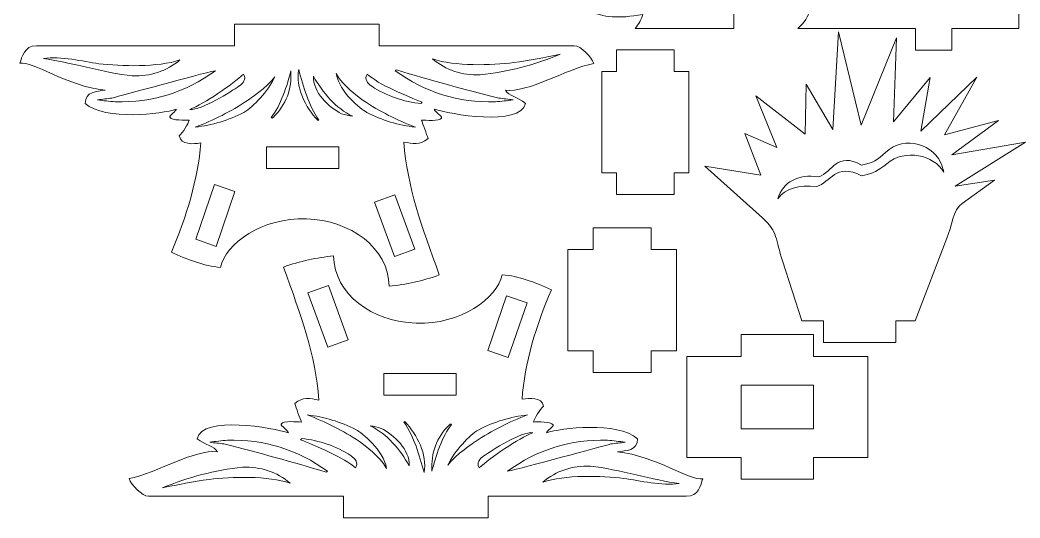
# Model space of a CAD drawing. Header units: millimetres. Extents: x -289 to 288, y -155 to 155.
# Drawn here: x -281.5 to -143.2, y -149.4 to -80.6 of the extents above; entities that cross this region are included whole.
import ezdxf

# ---------------------------------------------------------------- set-up
doc = ezdxf.new("R2010")
doc.units = ezdxf.units.MM
doc.header["$MEASUREMENT"] = 0
doc.layers.add('_0 28129', color=7, linetype='Continuous')

msp = doc.modelspace()

# ---------------------------------------------------------------- linework, layer by layer
at = {"layer": '_0 28129', "lineweight": 9}
for points, knots in [([(-143.3835, -1.8227), (-143.3835, -1.8227), (-143.3835, -76.1703), (-143.3835, -76.1703), (-143.3835, -76.1703), (-143.3835, -81.7732), (-143.3835, -81.7732), (-143.3835, -81.7732), (-152.6628, -81.7732), (-152.6628, -81.7732), (-152.6628, -81.7732), (-152.6628, -84.7732), (-152.6628, -84.7732), (-152.6628, -84.7732), (-157.6628, -84.7732), (-157.6628, -84.7732), (-157.6628, -84.7732), (-157.6628, -81.7732), (-157.6628, -81.7732), (-157.6628, -81.7732), (-173.952, -81.7732), (-173.952, -81.7732), (-173.0808, -80.9845), (-172.4658, -80.0878), (-172.1458, -79.0671), (-175.6574, -79.6379), (-177.3688, -79.5284), (-179.9445, -78.4538), (-175.6584, -77.9394), (-174.8784, -75.8569), (-173.7821, -74.778), (-175.2905, -74.0477), (-178.8919, -73.5196), (-181.7661, -73.4118), (-179.4959, -71.5211), (-175.0943, -71.1541), (-173.7261, -70.3445), (-175.193, -68.8501), (-178.4963, -69.1928), (-179.8441, -67.9749), (-178.6851, -67.582), (-176.3079, -64.0047), (-173.4373, -64.2741), (-175.7966, -62.7753), (-176.7075, -62.7402), (-181.1094, -63.0793), (-180.2787, -61.2422), (-175.9009, -59.2754), (-174.3092, -57.2249), (-175.0447, -57.5006), (-179.3652, -57.4164), (-182.3742, -55.9066), (-180.7927, -55.0285), (-177.6832, -54.2217), (-176.7004, -52.746), (-177.8685, -52.0231), (-178.5449, -52.1174), (-181.2555, -52.9042), (-178.9035, -49.7744), (-176.8363, -48.8892), (-175.046, -48.1222), (-177.6714, -48.4937), (-181.1579, -46.2915), (-181.4964, -45.3568), (-178.4842, -45.8691), (-176.586, -45.1448), (-175.6692, -44.0019), (-178.9929, -44.3954), (-179.0094, -43.3639), (-182.3541, -42.0372), (-181.4721, -41.2668), (-175.7771, -39.1204), (-175.1095, -38.1378), (-175.7345, -37.7839), (-179.5956, -37.5239), (-181.9692, -36.3046), (-179.59, -36.4385), (-177.2878, -35.9291), (-175.0421, -35.1556), (-177.353, -34.7186), (-179.3398, -30.6896), (-179.789, -30.2481), (-176.6427, -31.8614), (-176.1568, -30.9404), (-173.9028, -30.411), (-175.6402, -29.6322), (-179.0074, -28.9855), (-180.2429, -28.0502), (-177.9069, -26.7042), (-175.1891, -27.2434), (-173.7785, -26.1725), (-178.3971, -25.1498), (-180.06, -24.7693), (-181.2203, -24.145), (-179.0043, -22.9905), (-175.185, -23.3311), (-174.1429, -21.0018), (-174.9675, -21.5677), (-179.9222, -20.133), (-180.7501, -19.5631), (-178.4812, -18.1997), (-176.3154, -17.5472), (-174.6886, -16.2185), (-177.0985, -15.6798), (-178.1822, -13.8099), (-181.2803, -13.4009), (-178.4253, -11.8319), (-177.3952, -13.2802), (-175.9613, -11.4215), (-177.9278, -10.7565), (-179.6997, -8.974), (-181.8057, -7.22), (-178.9315, -7.1122), (-175.8991, -7.8768), (-174.3907, -7.1465), (-175.4398, -6.5678), (-179.5178, -5.1003), (-179.5698, -1.9905), (-177.335, -3.9142), (-175.0656, -3.734), (-172.8998, -4.6231), (-174.1018, -2.4089), (-173.683, 0.0123), (-176.5059, 2.0196), (-173.5941, 1.0352), (-171.1716, 0.7163), (-169.1825, -1.8227), (-170.0289, 1.4658), (-170.1771, 2.284), (-171.4015, 4.2721), (-167.9128, 2.8525), (-165.3009, 0.0394), (-163.7328, -1.8227), (-163.7328, -1.8227), (-166.0052, 4.2769), (-166.0052, 4.2769), (-163.7233, 2.6249), (-162.4585, 1.3158), (-161.5415, 0.1224), (-161.5415, 0.1224), (-163.215, 4.4093), (-163.215, 4.4093), (-160.2775, 3.2285), (-158.2074, -0.3951), (-156.3582, -1.8227), (-157.2571, -0.4652), (-158.6505, 1.8842), (-159.5281, 4.5374), (-156.6351, 3.2831), (-154.5167, 1.2917), (-149.5387, -1.8227), (-149.8136, -1.5004), (-153.1069, 2.8244), (-152.7132, 3.1147), (-151.6574, 2.4408), (-149.2198, 1.5407), (-148.0137, 1.1023), (-146.6163, 0.858), (-145.1399, -0.9143), (-143.3835, -1.8227)], [0, 0, 0, 0, 0.01886792, 0.01886792, 0.01886792, 0.03773585, 0.03773585, 0.03773585, 0.05660377, 0.05660377, 0.05660377, 0.0754717, 0.0754717, 0.0754717, 0.09433962, 0.09433962, 0.09433962, 0.11320755, 0.11320755, 0.11320755, 0.13207547, 0.13207547, 0.13207547, 0.1509434, 0.1509434, 0.1509434, 0.16981132, 0.16981132, 0.16981132, 0.18867925, 0.18867925, 0.18867925, 0.20754717, 0.20754717, 0.20754717, 0.22641509, 0.22641509, 0.22641509, 0.24528302, 0.24528302, 0.24528302, 0.26415094, 0.26415094, 0.26415094, 0.28301887, 0.28301887, 0.28301887, 0.30188679, 0.30188679, 0.30188679, 0.32075472, 0.32075472, 0.32075472, 0.33962264, 0.33962264, 0.33962264, 0.35849057, 0.35849057, 0.35849057, 0.37735849, 0.37735849, 0.37735849, 0.39622642, 0.39622642, 0.39622642, 0.41509434, 0.41509434, 0.41509434, 0.43396226, 0.43396226, 0.43396226, 0.45283019, 0.45283019, 0.45283019, 0.47169811, 0.47169811, 0.47169811, 0.49056604, 0.49056604, 0.49056604, 0.50943396, 0.50943396, 0.50943396, 0.52830189, 0.52830189, 0.52830189, 0.54716981, 0.54716981, 0.54716981, 0.56603774, 0.56603774, 0.56603774, 0.58490566, 0.58490566, 0.58490566, 0.60377358, 0.60377358, 0.60377358, 0.62264151, 0.62264151, 0.62264151, 0.64150943, 0.64150943, 0.64150943, 0.66037736, 0.66037736, 0.66037736, 0.67924528, 0.67924528, 0.67924528, 0.69811321, 0.69811321, 0.69811321, 0.71698113, 0.71698113, 0.71698113, 0.73584906, 0.73584906, 0.73584906, 0.75471698, 0.75471698, 0.75471698, 0.77358491, 0.77358491, 0.77358491, 0.79245283, 0.79245283, 0.79245283, 0.81132075, 0.81132075, 0.81132075, 0.83018868, 0.83018868, 0.83018868, 0.8490566, 0.8490566, 0.8490566, 0.86792453, 0.86792453, 0.86792453, 0.88679245, 0.88679245, 0.88679245, 0.90566038, 0.90566038, 0.90566038, 0.9245283, 0.9245283, 0.9245283, 0.94339623, 0.94339623, 0.94339623, 0.96226415, 0.96226415, 0.96226415, 0.98113208, 0.98113208, 0.98113208, 1, 1, 1, 1]), ([(-196.4386, -81.7732), (-195.9472, -81.1802), (-195.5841, -80.5333), (-195.3625, -79.8268), (-198.8741, -80.3969), (-200.5855, -80.2872), (-203.1611, -79.2121), (-198.8749, -78.6985), (-198.0946, -76.6162), (-196.9981, -75.5375), (-198.5064, -74.8069), (-202.1077, -74.2782), (-204.9818, -74.1698), (-202.7113, -72.2796), (-198.3096, -71.9133), (-196.9413, -71.104), (-198.4079, -69.6094), (-201.7113, -69.9515), (-203.0588, -68.7333), (-201.8998, -68.3406), (-199.522, -64.7638), (-196.6515, -65.0337), (-199.0104, -63.5344), (-199.9213, -63.4991), (-204.3233, -63.8375), (-203.4923, -62.0006), (-199.1142, -60.0344), (-197.5221, -57.9843), (-198.2577, -58.2598), (-202.5782, -58.1749), (-205.5869, -56.6645), (-204.0052, -55.7867), (-200.8955, -54.9805), (-199.9125, -53.505), (-201.0805, -52.7819), (-201.7569, -52.876), (-204.4678, -53.6623), (-202.1151, -50.533), (-200.0478, -49.6482), (-198.2573, -48.8814), (-200.8828, -49.2525), (-204.3689, -47.0496), (-204.7073, -46.1149), (-201.6951, -46.6277), (-199.7968, -45.9038), (-198.8798, -44.7611), (-202.2036, -45.154), (-202.22, -44.1225), (-205.5644, -42.7951), (-204.6823, -42.0249), (-198.9869, -39.8796), (-198.3192, -38.897), (-198.9441, -38.543), (-202.8051, -38.2824), (-205.1785, -37.0626), (-202.7993, -37.197), (-200.497, -36.688), (-198.2511, -35.9148), (-200.562, -35.4774), (-202.5481, -31.448), (-202.9972, -31.0065), (-199.8512, -32.6204), (-199.3651, -31.6994), (-197.1111, -31.1705), (-198.8483, -30.3914), (-202.2154, -29.7441), (-203.4508, -28.8086), (-201.1145, -27.4629), (-198.3967, -28.0026), (-196.986, -26.932), (-201.6045, -25.9085), (-203.2673, -25.5276), (-204.4275, -24.9032), (-202.2113, -23.749), (-198.3919, -24.0903), (-197.3495, -21.7612), (-198.1742, -22.327), (-203.1286, -20.8914), (-203.9565, -20.3214), (-201.6873, -18.9583), (-199.5215, -18.3062), (-197.8944, -16.9778), (-200.3042, -16.4387), (-201.3876, -14.5686), (-204.4856, -14.1591), (-201.6303, -12.5905), (-200.6005, -14.039), (-199.1663, -12.1807), (-201.1327, -11.5152), (-202.9042, -9.7324), (-205.01, -7.9781), (-202.1357, -7.8708), (-199.1034, -8.6359), (-197.5949, -7.9059), (-198.6439, -7.327), (-202.7216, -5.8587), (-202.7731, -2.7489), (-200.5387, -4.6731), (-198.2692, -4.4932), (-196.1036, -5.3827), (-197.3052, -3.1683), (-196.886, -0.7472), (-199.7085, 1.2606), (-196.7969, 0.2757), (-194.3745, -0.0437), (-192.3859, -2.583), (-193.2316, 0.7057), (-193.3797, 1.5239), (-194.6037, 3.5122), (-191.1153, 2.0921), (-188.5039, -0.7215), (-186.9361, -2.5839), (-186.9361, -2.5839), (-189.2074, 3.5161), (-189.2074, 3.5161), (-186.9258, 1.8637), (-185.6613, 0.5544), (-184.7444, -0.6393), (-184.7444, -0.6393), (-185.1411, 2.4326), (-185.1411, 2.4326), (-184.0296, 2.2562), (-183.2829, 1.6762), (-182.7854, -0.3884), (-182.7854, -0.3884), (-182.7854, -81.7732), (-182.7854, -81.7732), (-182.7854, -81.7732), (-196.4386, -81.7732), (-196.4386, -81.7732)], [0, 0, 0, 0, 0.02325581, 0.02325581, 0.02325581, 0.04651163, 0.04651163, 0.04651163, 0.06976744, 0.06976744, 0.06976744, 0.09302326, 0.09302326, 0.09302326, 0.11627907, 0.11627907, 0.11627907, 0.13953488, 0.13953488, 0.13953488, 0.1627907, 0.1627907, 0.1627907, 0.18604651, 0.18604651, 0.18604651, 0.20930233, 0.20930233, 0.20930233, 0.23255814, 0.23255814, 0.23255814, 0.25581395, 0.25581395, 0.25581395, 0.27906977, 0.27906977, 0.27906977, 0.30232558, 0.30232558, 0.30232558, 0.3255814, 0.3255814, 0.3255814, 0.34883721, 0.34883721, 0.34883721, 0.37209302, 0.37209302, 0.37209302, 0.39534884, 0.39534884, 0.39534884, 0.41860465, 0.41860465, 0.41860465, 0.44186047, 0.44186047, 0.44186047, 0.46511628, 0.46511628, 0.46511628, 0.48837209, 0.48837209, 0.48837209, 0.51162791, 0.51162791, 0.51162791, 0.53488372, 0.53488372, 0.53488372, 0.55813953, 0.55813953, 0.55813953, 0.58139535, 0.58139535, 0.58139535, 0.60465116, 0.60465116, 0.60465116, 0.62790698, 0.62790698, 0.62790698, 0.65116279, 0.65116279, 0.65116279, 0.6744186, 0.6744186, 0.6744186, 0.69767442, 0.69767442, 0.69767442, 0.72093023, 0.72093023, 0.72093023, 0.74418605, 0.74418605, 0.74418605, 0.76744186, 0.76744186, 0.76744186, 0.79069767, 0.79069767, 0.79069767, 0.81395349, 0.81395349, 0.81395349, 0.8372093, 0.8372093, 0.8372093, 0.86046512, 0.86046512, 0.86046512, 0.88372093, 0.88372093, 0.88372093, 0.90697674, 0.90697674, 0.90697674, 0.93023256, 0.93023256, 0.93023256, 0.95348837, 0.95348837, 0.95348837, 0.97674419, 0.97674419, 0.97674419, 1, 1, 1, 1]), ([(-251.8248, -81.1411), (-251.8248, -81.1411), (-231.8248, -81.1411), (-231.8248, -81.1411), (-231.8248, -81.1411), (-231.8248, -84.1411), (-231.8248, -84.1411), (-231.8248, -84.1411), (-204.8618, -84.1411), (-204.8618, -84.1411), (-203.9644, -84.1411), (-202.43, -85.7346), (-202.1589, -86.59), (-205.9748, -87.3487), (-211.2141, -90.6641), (-214.3751, -90.2954), (-213.9707, -91.0753), (-212.6276, -91.2239), (-211.5822, -92.108), (-212.2898, -95.3684), (-222.1998, -93.5907), (-224.1884, -92.9109), (-224.2445, -93.1539), (-223.0343, -93.941), (-223.1907, -94.1366), (-223.498, -94.6467), (-225.3749, -94.4113), (-225.9925, -94.4098), (-225.7892, -94.998), (-225.2514, -96.3587), (-225.0734, -96.9699), (-226.2032, -97.9355), (-227.1743, -97.6745), (-228.417, -97.4508), (-227.9236, -103.7026), (-225.9704, -109.0955), (-223.5082, -115.8317), (-225.8175, -116.6544), (-228.1215, -117.1481), (-230.4439, -117.3867), (-230.559, -112.0654), (-235.7853, -108.2754), (-241.8848, -108.0678), (-247.9843, -107.8602), (-253.0603, -111.4756), (-253.7488, -114.78), (-256.0395, -114.5854), (-258.4162, -113.6956), (-260.565, -112.6671), (-258.4765, -107.8837), (-256.8466, -102.4652), (-256.5036, -97.5855), (-257.5796, -97.7341), (-259.1847, -97.8887), (-259.4884, -96.6035), (-258.9371, -96.1348), (-258.2653, -94.9862), (-258.0807, -94.4098), (-258.6983, -94.4113), (-260.4773, -94.5244), (-260.7846, -94.0143), (-260.941, -93.8187), (-259.8287, -93.1539), (-259.8848, -92.9109), (-261.8734, -93.5907), (-269.6594, -94.5246), (-272.491, -92.108), (-272.444, -90.4334), (-270.9022, -90.4421), (-269.6981, -90.2954), (-275.0541, -89.726), (-279.717, -86.1994), (-281.4906, -86.5712), (-281.2195, -85.7158), (-280.9226, -84.1411), (-279.2114, -84.1411), (-279.2114, -84.1411), (-251.8248, -84.1411), (-251.8248, -84.1411), (-251.8248, -84.1411), (-251.8248, -81.1411), (-251.8248, -81.1411)], [0, 0, 0, 0, 0.03703704, 0.03703704, 0.03703704, 0.07407407, 0.07407407, 0.07407407, 0.11111111, 0.11111111, 0.11111111, 0.14814815, 0.14814815, 0.14814815, 0.18518519, 0.18518519, 0.18518519, 0.22222222, 0.22222222, 0.22222222, 0.25925926, 0.25925926, 0.25925926, 0.2962963, 0.2962963, 0.2962963, 0.33333333, 0.33333333, 0.33333333, 0.37037037, 0.37037037, 0.37037037, 0.40740741, 0.40740741, 0.40740741, 0.44444444, 0.44444444, 0.44444444, 0.48148148, 0.48148148, 0.48148148, 0.51851852, 0.51851852, 0.51851852, 0.55555556, 0.55555556, 0.55555556, 0.59259259, 0.59259259, 0.59259259, 0.62962963, 0.62962963, 0.62962963, 0.66666667, 0.66666667, 0.66666667, 0.7037037, 0.7037037, 0.7037037, 0.74074074, 0.74074074, 0.74074074, 0.77777778, 0.77777778, 0.77777778, 0.81481481, 0.81481481, 0.81481481, 0.85185185, 0.85185185, 0.85185185, 0.88888889, 0.88888889, 0.88888889, 0.92592593, 0.92592593, 0.92592593, 0.96296296, 0.96296296, 0.96296296, 1, 1, 1, 1]), ([(-178.8036, -107.9474), (-178.8036, -107.9474), (-186.781, -100.7735), (-186.781, -100.7735), (-186.781, -100.7735), (-179.0401, -102.0258), (-179.0401, -102.0258), (-179.0401, -102.0258), (-181.2443, -96.2549), (-181.2443, -96.2549), (-181.2443, -96.2549), (-176.8178, -98.23), (-176.8178, -98.23), (-176.8178, -98.23), (-179.7367, -91.0612), (-179.7367, -91.0612), (-179.7367, -91.0612), (-172.9072, -96.3783), (-172.9072, -96.3783), (-172.9072, -96.3783), (-172.7775, -89.4661), (-172.7775, -89.4661), (-172.7775, -89.4661), (-169.0814, -95.7176), (-169.0814, -95.7176), (-169.0814, -95.7176), (-168.3301, -82.2251), (-168.3301, -82.2251), (-168.3301, -82.2251), (-165.1717, -95.0981), (-165.1717, -95.0981), (-165.1717, -95.0981), (-160.3142, -83.0519), (-160.3142, -83.0519), (-160.3142, -83.0519), (-160.715, -94.6528), (-160.715, -94.6528), (-160.715, -94.6528), (-155.6577, -88.5229), (-155.6577, -88.5229), (-155.6577, -88.5229), (-156.9282, -95.9634), (-156.9282, -95.9634), (-156.9282, -95.9634), (-149.1859, -88.4962), (-149.1859, -88.4962), (-149.1859, -88.4962), (-153.6707, -96.4585), (-153.6707, -96.4585), (-153.6707, -96.4585), (-146.1856, -94.4773), (-146.1856, -94.4773), (-146.1856, -94.4773), (-152.6531, -99.239), (-152.6531, -99.239), (-152.6531, -99.239), (-142.4478, -97.46), (-142.4478, -97.46), (-142.4478, -97.46), (-152.1594, -103.5688), (-152.1594, -103.5688), (-152.1594, -103.5688), (-146.7405, -102.7395), (-146.7405, -102.7395), (-146.7405, -102.7395), (-151.2145, -105.931), (-151.2145, -105.931), (-152.4598, -106.8194), (-152.6478, -109.2049), (-153.3423, -110.7233), (-153.3423, -110.7233), (-157.7299, -122.1517), (-157.7299, -122.1517), (-157.7299, -122.1517), (-160.3681, -122.1517), (-160.3681, -122.1517), (-160.3681, -122.1517), (-160.3681, -125.1517), (-160.3681, -125.1517), (-160.3681, -125.1517), (-170.3681, -125.1517), (-170.3681, -125.1517), (-170.3681, -125.1517), (-170.3681, -122.1517), (-170.3681, -122.1517), (-170.3681, -122.1517), (-173.3711, -122.1517), (-173.3711, -122.1517), (-173.3711, -122.1517), (-176.0593, -113.879), (-176.0593, -113.879), (-177.0173, -110.9307), (-176.7046, -109.835), (-178.8036, -107.9474)], [0, 0, 0, 0, 0.03225806, 0.03225806, 0.03225806, 0.06451613, 0.06451613, 0.06451613, 0.09677419, 0.09677419, 0.09677419, 0.12903226, 0.12903226, 0.12903226, 0.16129032, 0.16129032, 0.16129032, 0.19354839, 0.19354839, 0.19354839, 0.22580645, 0.22580645, 0.22580645, 0.25806452, 0.25806452, 0.25806452, 0.29032258, 0.29032258, 0.29032258, 0.32258065, 0.32258065, 0.32258065, 0.35483871, 0.35483871, 0.35483871, 0.38709677, 0.38709677, 0.38709677, 0.41935484, 0.41935484, 0.41935484, 0.4516129, 0.4516129, 0.4516129, 0.48387097, 0.48387097, 0.48387097, 0.51612903, 0.51612903, 0.51612903, 0.5483871, 0.5483871, 0.5483871, 0.58064516, 0.58064516, 0.58064516, 0.61290323, 0.61290323, 0.61290323, 0.64516129, 0.64516129, 0.64516129, 0.67741935, 0.67741935, 0.67741935, 0.70967742, 0.70967742, 0.70967742, 0.74193548, 0.74193548, 0.74193548, 0.77419355, 0.77419355, 0.77419355, 0.80645161, 0.80645161, 0.80645161, 0.83870968, 0.83870968, 0.83870968, 0.87096774, 0.87096774, 0.87096774, 0.90322581, 0.90322581, 0.90322581, 0.93548387, 0.93548387, 0.93548387, 0.96774194, 0.96774194, 0.96774194, 1, 1, 1, 1]), ([(-265.9618, -88.3071), (-269.7794, -87.8943), (-274.8902, -86.3582), (-278.2242, -85.8948), (-275.8725, -85.5524), (-272.7572, -86.3003), (-270.5925, -86.6196), (-267.5213, -87.0033), (-262.4026, -87.119), (-259.3689, -86.1095), (-261.2392, -87.6572), (-263.4369, -88.3903), (-265.9618, -88.3071)], [0, 0, 0, 0, 0.25, 0.25, 0.25, 0.5, 0.5, 0.5, 0.75, 0.75, 0.75, 1, 1, 1, 1]), ([(-217.8531, -88.1668), (-214.0355, -87.754), (-210.3466, -86.7995), (-206.7864, -85.302), (-208.9119, -85.7675), (-211.0577, -86.16), (-213.2224, -86.4793), (-216.2936, -86.863), (-221.4123, -86.9787), (-224.446, -85.9692), (-222.5757, -87.5169), (-220.378, -88.25), (-217.8531, -88.1668)], [0, 0, 0, 0, 0.25, 0.25, 0.25, 0.5, 0.5, 0.5, 0.75, 0.75, 0.75, 1, 1, 1, 1]), ([(-201.0228, -87.7178), (-201.0228, -87.7178), (-199.0227, -87.7178), (-199.0227, -87.7178), (-199.0227, -87.7178), (-199.0227, -84.7178), (-199.0227, -84.7178), (-199.0227, -84.7178), (-191.0227, -84.7178), (-191.0227, -84.7178), (-191.0227, -84.7178), (-191.0227, -87.7178), (-191.0227, -87.7178), (-191.0227, -87.7178), (-189.0227, -87.7178), (-189.0227, -87.7178), (-189.0227, -87.7178), (-189.0227, -101.7178), (-189.0227, -101.7178), (-189.0227, -101.7178), (-191.0227, -101.7178), (-191.0227, -101.7178), (-191.0227, -101.7178), (-191.0227, -104.7178), (-191.0227, -104.7178), (-191.0227, -104.7178), (-199.0227, -104.7178), (-199.0227, -104.7178), (-199.0227, -104.7178), (-199.0227, -101.7178), (-199.0227, -101.7178), (-199.0227, -101.7178), (-201.0228, -101.7178), (-201.0228, -101.7178), (-201.0228, -101.7178), (-201.0228, -87.7178), (-201.0228, -87.7178)], [0, 0, 0, 0, 0.08333333, 0.08333333, 0.08333333, 0.16666667, 0.16666667, 0.16666667, 0.25, 0.25, 0.25, 0.33333333, 0.33333333, 0.33333333, 0.41666667, 0.41666667, 0.41666667, 0.5, 0.5, 0.5, 0.58333333, 0.58333333, 0.58333333, 0.66666667, 0.66666667, 0.66666667, 0.75, 0.75, 0.75, 0.83333333, 0.83333333, 0.83333333, 0.91666667, 0.91666667, 0.91666667, 1, 1, 1, 1]), ([(-268.3188, -91.897), (-269.1319, -91.8342), (-269.9462, -91.7376), (-270.7618, -91.6063), (-270.101, -91.5375), (-269.4426, -91.4597), (-268.7841, -91.3735), (-267.3902, -91.0263), (-256.7612, -88.0701), (-254.4757, -87.5928), (-258.5798, -90.5894), (-263.1945, -92.0238), (-268.3188, -91.897)], [0, 0, 0, 0, 0.25, 0.25, 0.25, 0.5, 0.5, 0.5, 0.75, 0.75, 0.75, 1, 1, 1, 1]), ([(-258.0052, -92.9354), (-256.0529, -92.1682), (-252.0773, -89.4697), (-250.5786, -88.0581), (-250.15, -88.8224), (-250.6351, -89.2741), (-251.2185, -89.7449), (-252.2486, -90.4091), (-256.4183, -93.1412), (-258.0052, -92.9354)], [0, 0, 0, 0, 0.33333333, 0.33333333, 0.33333333, 0.66666667, 0.66666667, 0.66666667, 1, 1, 1, 1]), ([(-257.2675, -95.3869), (-254.7211, -94.4435), (-252.3166, -93.2219), (-250.0552, -91.7225), (-249.9026, -91.6001), (-247.2959, -89.8834), (-246.2581, -88.4546), (-247.2049, -90.4532), (-249.2049, -92.5658), (-250.5206, -93.351), (-252.676, -94.4515), (-254.9247, -95.1298), (-257.2675, -95.3869)], [0, 0, 0, 0, 0.25, 0.25, 0.25, 0.5, 0.5, 0.5, 0.75, 0.75, 0.75, 1, 1, 1, 1]), ([(-246.7623, -94.0475), (-245.4766, -92.5467), (-244.4865, -89.4748), (-244.0522, -87.604), (-243.8696, -90.1223), (-244.6775, -92.2681), (-246.476, -94.0415), (-246.5913, -94.1583), (-246.6866, -94.1602), (-246.7623, -94.0475)], [0, 0, 0, 0, 0.33333333, 0.33333333, 0.33333333, 0.66666667, 0.66666667, 0.66666667, 1, 1, 1, 1]), ([(-240.3286, -94.4479), (-242.0087, -92.6324), (-243.4181, -89.9586), (-242.9528, -87.4154), (-242.2834, -89.9573), (-241.6119, -92.2281), (-240.1665, -94.4498), (-240.2208, -94.473), (-240.275, -94.4725), (-240.3286, -94.4479)], [0, 0, 0, 0, 0.33333333, 0.33333333, 0.33333333, 0.66666667, 0.66666667, 0.66666667, 1, 1, 1, 1]), ([(-237.0147, -93.5355), (-238.816, -92.6354), (-241.0099, -90.5692), (-240.9014, -88.3668), (-239.6701, -90.6071), (-237.8249, -92.7838), (-235.4835, -93.8974), (-236, -93.8022), (-236.5105, -93.6819), (-237.0147, -93.5355)], [0, 0, 0, 0, 0.33333333, 0.33333333, 0.33333333, 0.66666667, 0.66666667, 0.66666667, 1, 1, 1, 1]), ([(-226.8057, -95.3869), (-229.3521, -94.4435), (-231.7566, -93.2219), (-234.018, -91.7225), (-234.901, -91.0141), (-236.7111, -89.8366), (-237.7627, -87.9952), (-237.3395, -90.5867), (-234.3774, -92.8588), (-233.5526, -93.351), (-231.3972, -94.4515), (-229.1485, -95.1298), (-226.8057, -95.3869)], [0, 0, 0, 0, 0.25, 0.25, 0.25, 0.5, 0.5, 0.5, 0.75, 0.75, 0.75, 1, 1, 1, 1]), ([(-225.9914, -92.1296), (-225.9786, -92.0575), (-225.9402, -91.9993), (-225.8751, -91.9552), (-227.8274, -91.188), (-231.9959, -89.4697), (-233.4946, -88.0581), (-233.9232, -88.8224), (-233.4381, -89.2741), (-232.8547, -89.7449), (-230.7655, -91.092), (-228.4772, -91.8866), (-225.9914, -92.1296)], [0, 0, 0, 0, 0.25, 0.25, 0.25, 0.5, 0.5, 0.5, 0.75, 0.75, 0.75, 1, 1, 1, 1]), ([(-215.7544, -91.897), (-214.9413, -91.8342), (-214.127, -91.7376), (-213.3114, -91.6063), (-213.9722, -91.5375), (-214.6306, -91.4597), (-215.2891, -91.3735), (-220.0387, -90.1903), (-224.7501, -88.8909), (-229.423, -87.4765), (-229.4813, -87.5148), (-229.5394, -87.5545), (-229.5975, -87.5928), (-225.4934, -90.5894), (-220.8787, -92.0238), (-215.7544, -91.897)], [0, 0, 0, 0, 0.2, 0.2, 0.2, 0.4, 0.4, 0.4, 0.6, 0.6, 0.6, 0.8, 0.8, 0.8, 1, 1, 1, 1]), ([(-153.739, -101.6139), (-153.8189, -101.3569), (-153.9028, -101.0845), (-153.9908, -100.7943), (-154.9529, -97.7642), (-159.1657, -96.4209), (-161.8034, -98.8794), (-162.9098, -99.9108), (-163.5083, -100.3269), (-165.1285, -100.667), (-168.5186, -98.6806), (-169.1691, -101.6335), (-171.0431, -102.2775), (-173.9347, -101.8312), (-176.0003, -102.9855), (-176.7023, -105.2926), (-175.6758, -103.9148), (-173.7954, -103.2844), (-171.3543, -103.619), (-169.3865, -103.0185), (-168.7034, -100.2649), (-165.1435, -102.1172), (-163.4421, -101.8001), (-162.8137, -101.4121), (-161.6518, -100.4503), (-159.0947, -98.3337), (-155.1281, -99.239), (-153.739, -101.6139)], [0, 0, 0, 0, 0.11111111, 0.11111111, 0.11111111, 0.22222222, 0.22222222, 0.22222222, 0.33333333, 0.33333333, 0.33333333, 0.44444444, 0.44444444, 0.44444444, 0.55555556, 0.55555556, 0.55555556, 0.66666667, 0.66666667, 0.66666667, 0.77777778, 0.77777778, 0.77777778, 0.88888889, 0.88888889, 0.88888889, 1, 1, 1, 1]), ([(-247.3994, -101.1201), (-247.3994, -101.1201), (-237.3994, -101.1201), (-237.3994, -101.1201), (-237.3994, -101.1201), (-237.3994, -98.1201), (-237.3994, -98.1201), (-237.3994, -98.1201), (-247.3994, -98.1201), (-247.3994, -98.1201), (-247.3994, -98.1201), (-247.3994, -101.1201), (-247.3994, -101.1201)], [0, 0, 0, 0, 0.25, 0.25, 0.25, 0.5, 0.5, 0.5, 0.75, 0.75, 0.75, 1, 1, 1, 1]), ([(-254.6004, -103.334), (-254.6004, -103.334), (-257.1918, -110.9027), (-257.1918, -110.9027), (-257.1918, -110.9027), (-254.3543, -111.8766), (-254.3543, -111.8766), (-254.3543, -111.8766), (-251.7629, -104.3079), (-251.7629, -104.3079), (-251.7629, -104.3079), (-254.6004, -103.334), (-254.6004, -103.334)], [0, 0, 0, 0, 0.25, 0.25, 0.25, 0.5, 0.5, 0.5, 0.75, 0.75, 0.75, 1, 1, 1, 1]), ([(-232.4611, -105.7771), (-232.4611, -105.7771), (-229.725, -113.2947), (-229.725, -113.2947), (-229.725, -113.2947), (-226.9051, -112.2707), (-226.9051, -112.2707), (-226.9051, -112.2707), (-229.6413, -104.7531), (-229.6413, -104.7531), (-229.6413, -104.7531), (-232.4611, -105.7771), (-232.4611, -105.7771)], [0, 0, 0, 0, 0.25, 0.25, 0.25, 0.5, 0.5, 0.5, 0.75, 0.75, 0.75, 1, 1, 1, 1]), ([(-205.7208, -112.2998), (-205.7208, -112.2998), (-202.2208, -112.2998), (-202.2208, -112.2998), (-202.2208, -112.2998), (-202.2208, -109.2997), (-202.2208, -109.2997), (-202.2208, -109.2997), (-194.2208, -109.2997), (-194.2208, -109.2997), (-194.2208, -109.2997), (-194.2208, -112.2998), (-194.2208, -112.2998), (-194.2208, -112.2998), (-190.7208, -112.2998), (-190.7208, -112.2998), (-190.7208, -112.2998), (-190.7208, -126.2998), (-190.7208, -126.2998), (-190.7208, -126.2998), (-194.2208, -126.2998), (-194.2208, -126.2998), (-194.2208, -126.2998), (-194.2208, -129.2997), (-194.2208, -129.2997), (-194.2208, -129.2997), (-202.2208, -129.2997), (-202.2208, -129.2997), (-202.2208, -129.2997), (-202.2208, -126.2998), (-202.2208, -126.2998), (-202.2208, -126.2998), (-205.7208, -126.2998), (-205.7208, -126.2998), (-205.7208, -126.2998), (-205.7208, -112.2998), (-205.7208, -112.2998)], [0, 0, 0, 0, 0.08333333, 0.08333333, 0.08333333, 0.16666667, 0.16666667, 0.16666667, 0.25, 0.25, 0.25, 0.33333333, 0.33333333, 0.33333333, 0.41666667, 0.41666667, 0.41666667, 0.5, 0.5, 0.5, 0.58333333, 0.58333333, 0.58333333, 0.66666667, 0.66666667, 0.66666667, 0.75, 0.75, 0.75, 0.83333333, 0.83333333, 0.83333333, 0.91666667, 0.91666667, 0.91666667, 1, 1, 1, 1]), ([(-216.7494, -149.4319), (-216.7494, -149.4319), (-236.7494, -149.4319), (-236.7494, -149.4319), (-236.7494, -149.4319), (-236.7494, -146.4319), (-236.7494, -146.4319), (-236.7494, -146.4319), (-263.7124, -146.4319), (-263.7124, -146.4319), (-264.6098, -146.4319), (-266.1442, -144.8384), (-266.4153, -143.983), (-262.5994, -143.2243), (-257.3601, -139.9089), (-254.1991, -140.2776), (-254.6035, -139.4977), (-255.9466, -139.3491), (-256.992, -138.465), (-256.2844, -135.2046), (-246.3744, -136.9823), (-244.3858, -137.6621), (-244.3297, -137.4191), (-245.5399, -136.632), (-245.3835, -136.4364), (-245.0762, -135.9263), (-243.1993, -136.1617), (-242.5817, -136.1632), (-242.785, -135.575), (-243.3228, -134.2143), (-243.5008, -133.6031), (-242.371, -132.6375), (-241.3999, -132.8985), (-240.1572, -133.1222), (-240.6506, -126.8704), (-242.6038, -121.4775), (-245.066, -114.7413), (-242.7567, -113.9186), (-240.4527, -113.4249), (-238.1303, -113.1863), (-238.0152, -118.5076), (-232.7889, -122.2976), (-226.6894, -122.5052), (-220.5899, -122.7128), (-215.5139, -119.0974), (-214.8254, -115.793), (-212.5347, -115.9876), (-210.158, -116.8774), (-208.0092, -117.9059), (-210.0977, -122.6893), (-211.7276, -128.1078), (-212.0706, -132.9875), (-210.9946, -132.8389), (-209.3895, -132.6843), (-209.0858, -133.9695), (-209.6371, -134.4382), (-210.3089, -135.5868), (-210.4935, -136.1632), (-209.8759, -136.1617), (-208.0969, -136.0486), (-207.7896, -136.5587), (-207.6332, -136.7543), (-208.7455, -137.4191), (-208.6894, -137.6621), (-206.7008, -136.9823), (-198.9148, -136.0484), (-196.0832, -138.465), (-196.1302, -140.1396), (-197.672, -140.1309), (-198.8761, -140.2776), (-193.5201, -140.847), (-188.8572, -144.3736), (-187.0836, -144.0018), (-187.3547, -144.8572), (-187.6516, -146.4319), (-189.3628, -146.4319), (-189.3628, -146.4319), (-216.7494, -146.4319), (-216.7494, -146.4319), (-216.7494, -146.4319), (-216.7494, -149.4319), (-216.7494, -149.4319)], [0, 0, 0, 0, 0.03703704, 0.03703704, 0.03703704, 0.07407407, 0.07407407, 0.07407407, 0.11111111, 0.11111111, 0.11111111, 0.14814815, 0.14814815, 0.14814815, 0.18518519, 0.18518519, 0.18518519, 0.22222222, 0.22222222, 0.22222222, 0.25925926, 0.25925926, 0.25925926, 0.2962963, 0.2962963, 0.2962963, 0.33333333, 0.33333333, 0.33333333, 0.37037037, 0.37037037, 0.37037037, 0.40740741, 0.40740741, 0.40740741, 0.44444444, 0.44444444, 0.44444444, 0.48148148, 0.48148148, 0.48148148, 0.51851852, 0.51851852, 0.51851852, 0.55555556, 0.55555556, 0.55555556, 0.59259259, 0.59259259, 0.59259259, 0.62962963, 0.62962963, 0.62962963, 0.66666667, 0.66666667, 0.66666667, 0.7037037, 0.7037037, 0.7037037, 0.74074074, 0.74074074, 0.74074074, 0.77777778, 0.77777778, 0.77777778, 0.81481481, 0.81481481, 0.81481481, 0.85185185, 0.85185185, 0.85185185, 0.88888889, 0.88888889, 0.88888889, 0.92592593, 0.92592593, 0.92592593, 0.96296296, 0.96296296, 0.96296296, 1, 1, 1, 1]), ([(-236.1131, -124.7959), (-236.1131, -124.7959), (-238.8492, -117.2783), (-238.8492, -117.2783), (-238.8492, -117.2783), (-241.6691, -118.3023), (-241.6691, -118.3023), (-241.6691, -118.3023), (-238.9329, -125.8199), (-238.9329, -125.8199), (-238.9329, -125.8199), (-236.1131, -124.7959), (-236.1131, -124.7959)], [0, 0, 0, 0, 0.25, 0.25, 0.25, 0.5, 0.5, 0.5, 0.75, 0.75, 0.75, 1, 1, 1, 1]), ([(-213.9738, -127.239), (-213.9738, -127.239), (-211.3824, -119.6703), (-211.3824, -119.6703), (-211.3824, -119.6703), (-214.2199, -118.6964), (-214.2199, -118.6964), (-214.2199, -118.6964), (-216.8113, -126.2651), (-216.8113, -126.2651), (-216.8113, -126.2651), (-213.9738, -127.239), (-213.9738, -127.239)], [0, 0, 0, 0, 0.25, 0.25, 0.25, 0.5, 0.5, 0.5, 0.75, 0.75, 0.75, 1, 1, 1, 1]), ([(-189.2722, -127.0833), (-189.2722, -127.0833), (-181.7722, -127.0833), (-181.7722, -127.0833), (-181.7722, -127.0833), (-181.7722, -124.0832), (-181.7722, -124.0832), (-181.7722, -124.0832), (-171.7722, -124.0832), (-171.7722, -124.0832), (-171.7722, -124.0832), (-171.7722, -127.0833), (-171.7722, -127.0833), (-171.7722, -127.0833), (-164.2722, -127.0833), (-164.2722, -127.0833), (-164.2722, -127.0833), (-164.2722, -141.0833), (-164.2722, -141.0833), (-164.2722, -141.0833), (-171.7722, -141.0833), (-171.7722, -141.0833), (-171.7722, -141.0833), (-171.7722, -144.0832), (-171.7722, -144.0832), (-171.7722, -144.0832), (-181.7722, -144.0832), (-181.7722, -144.0832), (-181.7722, -144.0832), (-181.7722, -141.0833), (-181.7722, -141.0833), (-181.7722, -141.0833), (-189.2722, -141.0833), (-189.2722, -141.0833), (-189.2722, -141.0833), (-189.2722, -127.0833), (-189.2722, -127.0833)], [0, 0, 0, 0, 0.08333333, 0.08333333, 0.08333333, 0.16666667, 0.16666667, 0.16666667, 0.25, 0.25, 0.25, 0.33333333, 0.33333333, 0.33333333, 0.41666667, 0.41666667, 0.41666667, 0.5, 0.5, 0.5, 0.58333333, 0.58333333, 0.58333333, 0.66666667, 0.66666667, 0.66666667, 0.75, 0.75, 0.75, 0.83333333, 0.83333333, 0.83333333, 0.91666667, 0.91666667, 0.91666667, 1, 1, 1, 1]), ([(-221.1748, -129.4529), (-221.1748, -129.4529), (-231.1748, -129.4529), (-231.1748, -129.4529), (-231.1748, -129.4529), (-231.1748, -132.4529), (-231.1748, -132.4529), (-231.1748, -132.4529), (-221.1748, -132.4529), (-221.1748, -132.4529), (-221.1748, -132.4529), (-221.1748, -129.4529), (-221.1748, -129.4529)], [0, 0, 0, 0, 0.25, 0.25, 0.25, 0.5, 0.5, 0.5, 0.75, 0.75, 0.75, 1, 1, 1, 1]), ([(-181.7722, -131.0834), (-181.7722, -131.0834), (-171.7722, -131.0834), (-171.7722, -131.0834), (-171.7722, -131.0834), (-171.7722, -137.0834), (-171.7722, -137.0834), (-171.7722, -137.0834), (-181.7722, -137.0834), (-181.7722, -137.0834), (-181.7722, -137.0834), (-181.7722, -131.0834), (-181.7722, -131.0834)], [0, 0, 0, 0, 0.25, 0.25, 0.25, 0.5, 0.5, 0.5, 0.75, 0.75, 0.75, 1, 1, 1, 1]), ([(-241.7685, -135.1861), (-239.2221, -136.1295), (-236.8176, -137.3511), (-234.5562, -138.8505), (-233.6732, -139.5589), (-231.8631, -140.7364), (-230.8115, -142.5778), (-231.2347, -139.9863), (-234.1968, -137.7142), (-235.0216, -137.222), (-237.177, -136.1215), (-239.4257, -135.4432), (-241.7685, -135.1861)], [0, 0, 0, 0, 0.25, 0.25, 0.25, 0.5, 0.5, 0.5, 0.75, 0.75, 0.75, 1, 1, 1, 1]), ([(-211.3067, -135.1861), (-213.8531, -136.1295), (-216.2576, -137.3511), (-218.519, -138.8505), (-218.6716, -138.9729), (-221.2783, -140.6896), (-222.3161, -142.1184), (-221.3693, -140.1198), (-219.3693, -138.0072), (-218.0536, -137.222), (-215.8982, -136.1215), (-213.6495, -135.4432), (-211.3067, -135.1861)], [0, 0, 0, 0, 0.25, 0.25, 0.25, 0.5, 0.5, 0.5, 0.75, 0.75, 0.75, 1, 1, 1, 1]), ([(-231.5595, -137.0375), (-229.7582, -137.9376), (-227.5643, -140.0038), (-227.6728, -142.2062), (-228.9041, -139.9659), (-230.7493, -137.7892), (-233.0907, -136.6756), (-232.5742, -136.7708), (-232.0637, -136.8911), (-231.5595, -137.0375)], [0, 0, 0, 0, 0.33333333, 0.33333333, 0.33333333, 0.66666667, 0.66666667, 0.66666667, 1, 1, 1, 1]), ([(-228.2456, -136.1251), (-226.5655, -137.9406), (-225.1561, -140.6144), (-225.6214, -143.1576), (-226.2908, -140.6157), (-226.9623, -138.3449), (-228.4077, -136.1232), (-228.3534, -136.1), (-228.2992, -136.1005), (-228.2456, -136.1251)], [0, 0, 0, 0, 0.33333333, 0.33333333, 0.33333333, 0.66666667, 0.66666667, 0.66666667, 1, 1, 1, 1]), ([(-221.8119, -136.5255), (-223.0976, -138.0263), (-224.0877, -141.0982), (-224.522, -142.969), (-224.7046, -140.4507), (-223.8967, -138.3049), (-222.0982, -136.5315), (-221.9829, -136.4147), (-221.8876, -136.4128), (-221.8119, -136.5255)], [0, 0, 0, 0, 0.33333333, 0.33333333, 0.33333333, 0.66666667, 0.66666667, 0.66666667, 1, 1, 1, 1]), ([(-210.569, -137.6376), (-212.5213, -138.4048), (-216.4969, -141.1033), (-217.9956, -142.5149), (-218.4242, -141.7506), (-217.9391, -141.2989), (-217.3557, -140.8281), (-216.3256, -140.1639), (-212.1559, -137.4318), (-210.569, -137.6376)], [0, 0, 0, 0, 0.33333333, 0.33333333, 0.33333333, 0.66666667, 0.66666667, 0.66666667, 1, 1, 1, 1]), ([(-252.8198, -138.676), (-253.6329, -138.7388), (-254.4472, -138.8354), (-255.2628, -138.9667), (-254.602, -139.0355), (-253.9436, -139.1133), (-253.2851, -139.1995), (-248.5355, -140.3827), (-243.8241, -141.6821), (-239.1512, -143.0965), (-239.0929, -143.0582), (-239.0348, -143.0185), (-238.9767, -142.9802), (-243.0808, -139.9836), (-247.6955, -138.5492), (-252.8198, -138.676)], [0, 0, 0, 0, 0.2, 0.2, 0.2, 0.4, 0.4, 0.4, 0.6, 0.6, 0.6, 0.8, 0.8, 0.8, 1, 1, 1, 1]), ([(-242.5828, -138.4434), (-242.5956, -138.5155), (-242.634, -138.5737), (-242.6991, -138.6178), (-240.7468, -139.385), (-236.5783, -141.1033), (-235.0796, -142.5149), (-234.651, -141.7506), (-235.1361, -141.2989), (-235.7195, -140.8281), (-237.8087, -139.481), (-240.097, -138.6864), (-242.5828, -138.4434)], [0, 0, 0, 0, 0.25, 0.25, 0.25, 0.5, 0.5, 0.5, 0.75, 0.75, 0.75, 1, 1, 1, 1]), ([(-200.2554, -138.676), (-199.4423, -138.7388), (-198.628, -138.8354), (-197.8124, -138.9667), (-198.4732, -139.0355), (-199.1316, -139.1133), (-199.7901, -139.1995), (-201.184, -139.5467), (-211.813, -142.5029), (-214.0985, -142.9802), (-209.9944, -139.9836), (-205.3797, -138.5492), (-200.2554, -138.676)], [0, 0, 0, 0, 0.25, 0.25, 0.25, 0.5, 0.5, 0.5, 0.75, 0.75, 0.75, 1, 1, 1, 1]), ([(-250.7211, -142.4062), (-254.5387, -142.819), (-258.2276, -143.7735), (-261.7878, -145.271), (-259.6623, -144.8055), (-257.5165, -144.413), (-255.3518, -144.0937), (-252.2806, -143.71), (-247.1619, -143.5943), (-244.1282, -144.6038), (-245.9985, -143.0561), (-248.1962, -142.323), (-250.7211, -142.4062)], [0, 0, 0, 0, 0.25, 0.25, 0.25, 0.5, 0.5, 0.5, 0.75, 0.75, 0.75, 1, 1, 1, 1]), ([(-202.6124, -142.2659), (-198.7948, -142.6787), (-193.684, -144.2148), (-190.35, -144.6782), (-192.7017, -145.0206), (-195.817, -144.2727), (-197.9817, -143.9534), (-201.0529, -143.5697), (-206.1716, -143.454), (-209.2053, -144.4635), (-207.335, -142.9158), (-205.1373, -142.1827), (-202.6124, -142.2659)], [0, 0, 0, 0, 0.25, 0.25, 0.25, 0.5, 0.5, 0.5, 0.75, 0.75, 0.75, 1, 1, 1, 1])]:
    msp.add_open_spline(points, degree=3, knots=knots, dxfattribs=at)

doc.saveas('drawing.dxf')
